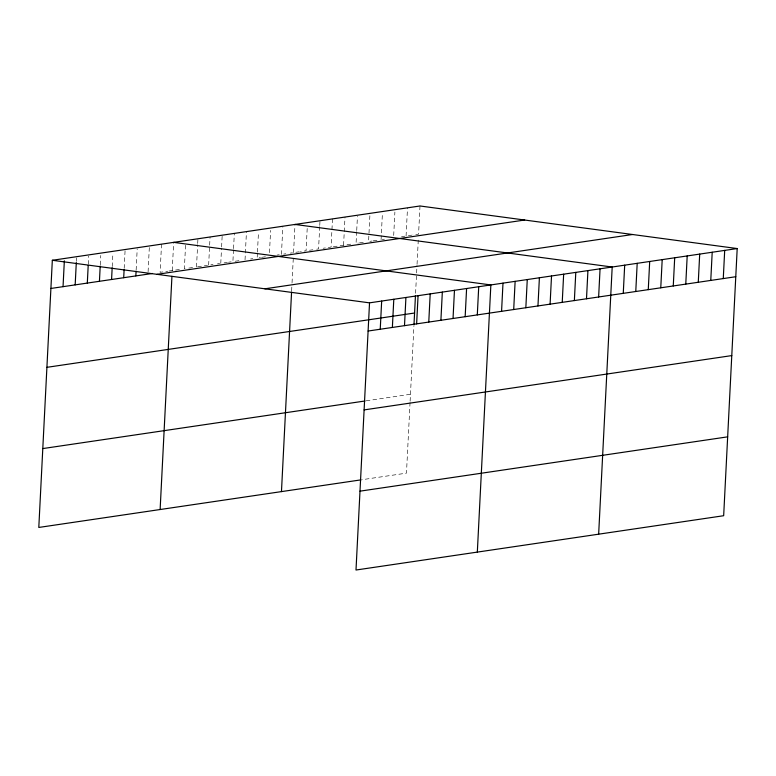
<?xml version="1.0" encoding="UTF-8"?>
<svg xmlns="http://www.w3.org/2000/svg" width="776" height="776" viewBox="0 0 776 776"><rect width="100%" height="100%" fill="white"/><g stroke="black" fill="none" stroke-linecap="round" stroke-linejoin="round"><path stroke-width="0.58" stroke-dasharray="3.88 2.91" d="M76.358 261.396L76.543 257.875M88.26 264.296L88.677 256.08M100.269 264.858L100.744 255.459M112.229 266.585L112.879 253.674M124.179 268.312L125.072 250.706M136.139 270.048L137.206 248.912M148.09 271.775L149.341 247.117M161.534 244.159L160.108 272.327L167.829 271.193M172.233 270.543L173.669 242.364M185.561 245.264L184.368 268.748L187.676 268.254M196.503 266.954L197.637 244.644M197.696 243.47L197.929 238.775M208.637 265.159L209.588 246.38M209.646 245.206L210.063 236.99M220.772 263.374L221.538 248.107M221.606 246.933L222.198 235.196M233.498 249.833L232.907 261.58L228.493 262.23M233.557 248.66L234.333 233.401M245.032 259.785L246.467 231.607M257.409 253.296L257.166 257.991L260.474 257.506M257.467 252.122L258.476 232.169M269.476 252.675L270.611 230.375M281.436 254.412L282.862 226.233M291.63 290.893L291.98 283.929M292.038 282.774L293.396 256.099M293.57 252.617L294.996 224.439M307.199 228.464L306.064 250.774L300.39 251.608M319.702 226.621L318.567 248.921L314.028 249.6M319.76 225.447L319.993 220.753M332.497 218.9L331.071 247.078L326.521 247.748M343.574 245.235L345 217.057M356.669 231.646L356.068 243.383L358.347 243.053M356.727 230.472L357.435 216.388M369.88 215.709L368.571 241.54L371.985 241.035M381.074 239.697L382.384 213.866M393.694 235.497L394.887 212.023M406.071 236.001L407.507 207.822M410.058 402.395L406.469 473.147L362.149 479.684M410.116 401.231L413.918 326.162M415.577 293.309L416.993 265.47M417.051 264.306L418.4 237.631M420 205.98L418.574 234.158L412.89 234.992M168.925 271.028L174.445 270.213M175.551 270.048L181.06 269.233M188.781 268.098L195.397 267.119M197.608 266.789L207.531 265.324M210.839 264.839L213.051 264.509M217.464 263.859L219.666 263.53M224.08 262.88L227.387 262.395M235.109 261.25L239.522 260.6M250.551 258.971L252.753 258.65M261.58 257.341L267.099 256.526M277.022 255.061L279.234 254.732M283.638 254.082L285.849 253.762M290.263 253.102L292.465 252.782M295.84 252.278L299.255 251.783M309.478 250.27L312.883 249.765M323.117 248.252L325.386 247.922M333.34 246.739L339.025 245.905M340.16 245.74L345.844 244.896M346.979 244.731L352.663 243.887M359.482 242.878L365.166 242.044M373.12 240.87L377.66 240.201M382.209 239.522L384.479 239.192M401.531 236.67L404.936 236.166M408.351 235.661L411.755 235.157M366.146 400.823L410.465 394.276"/><path stroke-width="1.16" d="M737.2 248.553L369.531 302.853L356 570.02L723.668 515.72L737.2 248.553L420 205.98L52.331 260.28L38.8 527.447L361.015 479.859M63.04 286.664L64.35 260.843M75.175 284.879L76.3 262.569M87.31 283.085L88.202 265.47M99.435 281.29L100.211 266.032M111.569 279.496L112.171 267.759M123.704 277.711L124.121 269.485M135.839 275.916L136.072 271.222M160.128 509.522L171.942 276.334M281.465 491.606L291.572 292.048M380.24 329.247L381.666 301.069M392.365 327.453L393.801 299.274M404.5 325.658L405.926 297.48M413.977 324.969L415.461 295.627M416.634 323.864L418.06 295.695M428.769 322.079L430.195 293.9M440.904 320.284L442.33 292.106M453.038 318.49L454.464 290.311M465.163 316.695L466.599 288.526M477.298 314.91L478.724 286.732M477.327 552.105L490.859 284.938L173.669 242.364M501.568 311.321L502.993 283.143M513.702 309.527L515.128 281.358M525.837 307.742L527.263 279.564M537.962 305.948L539.398 277.769M550.097 304.153L551.523 275.975M562.231 302.359L563.657 274.19M574.366 300.574L575.792 272.395M586.501 298.779L587.927 270.601M598.635 296.985L600.061 268.806M598.655 534.179L612.196 267.022L294.996 224.439M623.264 293.347L624.69 265.169M635.767 291.504L637.193 263.326M648.27 289.652L649.696 261.483M660.764 287.809L662.2 259.63M673.267 285.966L674.693 257.787M685.771 284.113L687.197 255.935M698.274 282.27L699.7 254.091M710.767 280.427L712.203 252.249M723.271 278.574L724.697 250.396M50.906 288.459L152.387 273.472M157.004 274.335L524.683 220.025M264.858 288.808L632.527 234.507M46.909 367.329L414.578 313.019M368.105 331.032L735.774 276.731M42.796 448.576L365.011 400.988M364.109 409.903L731.778 355.592M359.996 491.16L727.665 436.849M52.331 260.28L369.531 302.853"/></g></svg>
